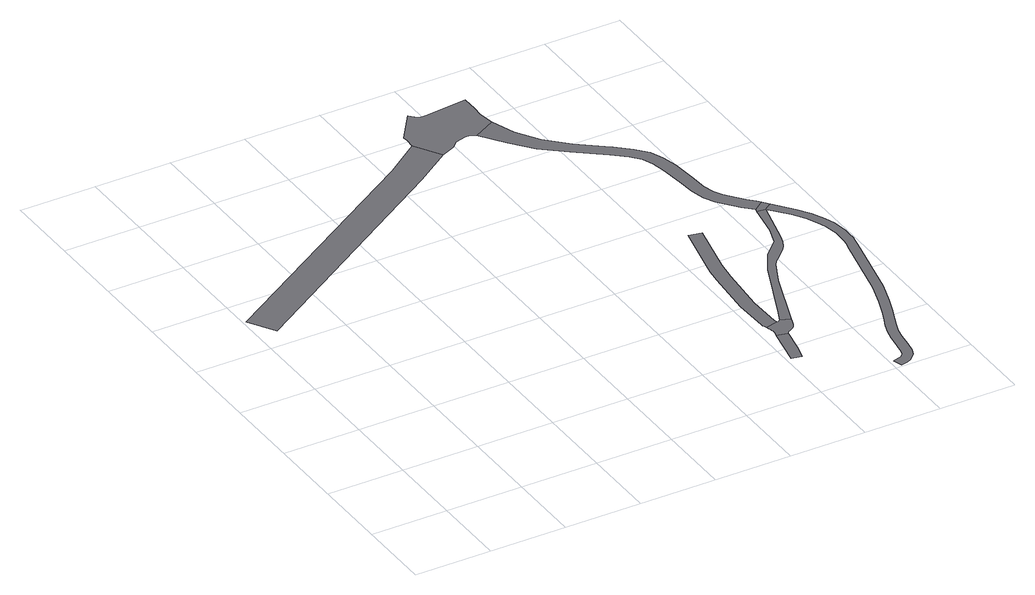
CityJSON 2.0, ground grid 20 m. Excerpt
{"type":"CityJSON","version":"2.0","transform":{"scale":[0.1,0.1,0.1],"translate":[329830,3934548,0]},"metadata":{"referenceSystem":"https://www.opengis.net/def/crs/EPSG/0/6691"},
"CityObjects":{
"road1":{"type":"Road","attributes":{"function":"2"},"geometry":[{"type":"MultiSurface","lod":"1","boundaries":[[[0,1,2,3,4,5]]]}]},
"road2":{"type":"Road","geometry":[{"type":"MultiSurface","lod":"1","boundaries":[[[6,7,8,9,10,11]]]}]},
"road3":{"type":"Road","geometry":[{"type":"MultiSurface","lod":"1","boundaries":[[[10,12,13,14,15,16,17,18,19,20,21,22,23,24,25,26,27,28,29,11]]]}]},
"road4":{"type":"Road","attributes":{"RoadStructureAttribute.sectionType":"1"},"geometry":[{"type":"MultiSurface","lod":"1","boundaries":[[[30,31,32,33,34,35,36,37,38,39,40,41,42,24,23]]]}]},
"road5":{"type":"Road","geometry":[{"type":"MultiSurface","lod":"1","boundaries":[[[43,44,3,2,45,46,47,48,49,50,51,52,53,54,55,56,57]]]}]},
"road6":{"type":"Road","attributes":{"RoadStructureAttribute.sectionType":"1"},"geometry":[{"type":"MultiSurface","lod":"1","boundaries":[[[58,59,60,61,62,63,64,21,20,65,66,67,68,69,70,71,72,58,73,74,75,76,77,78,79,80,81,82,83,84,85,86,87,88,89,90,91,92,93,94,95,96,97,98,99,100,101,102,103,104,105,106,107,108,109,110,111,112,113,114,115,116,117,118,119,120,121]]]}]},
"road7":{"type":"Road","attributes":{"RoadStructureAttribute.sectionType":"1"},"geometry":[{"type":"MultiSurface","lod":"1","boundaries":[[[122,123,124,125,126,127,128,129,130,131,132,133,134,135,136,137,138,50,49,139,140,141,142,143,144,145,146,147,148,149,150,151,152]]]}]},
"road8":{"type":"Road","geometry":[{"type":"MultiSurface","lod":"1","boundaries":[[[122,152,59,58,121]]]}]}
},
"vertices":[
[51,858,0],[663,1244,0],[761,1312,0],[718,1380,0],[624,1312,0],[8,926,0],
[1013,158,0],[1040,153,0],[1049,193,0],[1061,251,0],[1061,254,0],[1033,260,0],
[1062,255,0],[1066,259,0],[1071,262,0],[1077,265,0],[1082,269,0],[1086,273,0],[1090,280,0],[1095,293,0],[1098,302,0],[1073,312,0],[1066,308,0],[1064,309,0],[1031,300,0],[1033,293,0],[1035,289,0],[1035,284,0],[1036,279,0],[1036,272,0],
[1061,318,0],[1059,405,0],[1069,529,0],[1076,582,0],[1107,723,0],[1073,730,0],[1042,588,0],[1039,571,0],[1034,533,0],[1024,406,0],[1026,317,0],[1027,311,0],[1029,306,0],
[718,1419,0],[720,1406,0],[796,1327,0],[814,1345,0],[843,1352,0],[855,1351,0],[869,1344,0],[928,1377,0],[921,1417,0],[923,1448,0],[923,1488,0],[811,1476,0],[795,1477,0],[784,1484,0],[773,1496,0],
[1283,735,0],[1262,739,0],[1247,655,0],[1231,608,0],[1191,568,0],[1158,512,0],[1086,342,0],[1155,459,0],[1184,521,0],[1191,530,0],[1201,540,0],[1231,569,0],[1239,580,0],[1247,595,0],[1254,617,0],[1324,686,0],[1344,655,0],[1358,625,0],[1366,602,0],[1372,576,0],[1372,564,0],[1372,548,0],[1372,531,0],[1370,517,0],[1367,504,0],[1328,324,0],[1310,265,0],[1294,223,0],[1281,192,0],[1271,170,0],[1262,143,0],[1256,116,0],[1251,80,0],[1247,55,0],[1243,45,0],[1240,41,0],[1234,36,0],[1228,34,0],[1211,29,0],[1218,5,0],[1237,10,0],[1248,15,0],[1258,24,0],[1265,33,0],[1271,48,0],[1276,77,0],[1281,112,0],[1286,136,0],[1294,160,0],[1304,182,0],[1317,214,0],[1333,257,0],[1352,318,0],[1391,499,0],[1394,513,0],[1397,530,0],[1397,548,0],[1397,564,0],[1396,579,0],[1390,608,0],[1381,634,0],[1366,668,0],[1344,701,0],[1304,751,0],
[1290,768,0],[1283,777,0],[1265,795,0],[1229,841,0],[1218,862,0],[1210,893,0],[1207,941,0],[1200,1003,0],[1191,1044,0],[1177,1080,0],[1151,1110,0],[1115,1144,0],[1100,1155,0],[1040,1202,0],[988,1255,0],[949,1313,0],[944,1329,0],[914,1281,0],[959,1224,0],[1019,1174,0],[1092,1117,0],[1126,1086,0],[1147,1062,0],[1158,1034,0],[1165,998,0],[1172,937,0],[1176,887,0],[1185,850,0],[1199,822,0],[1239,772,0],[1263,747,0]
]}
